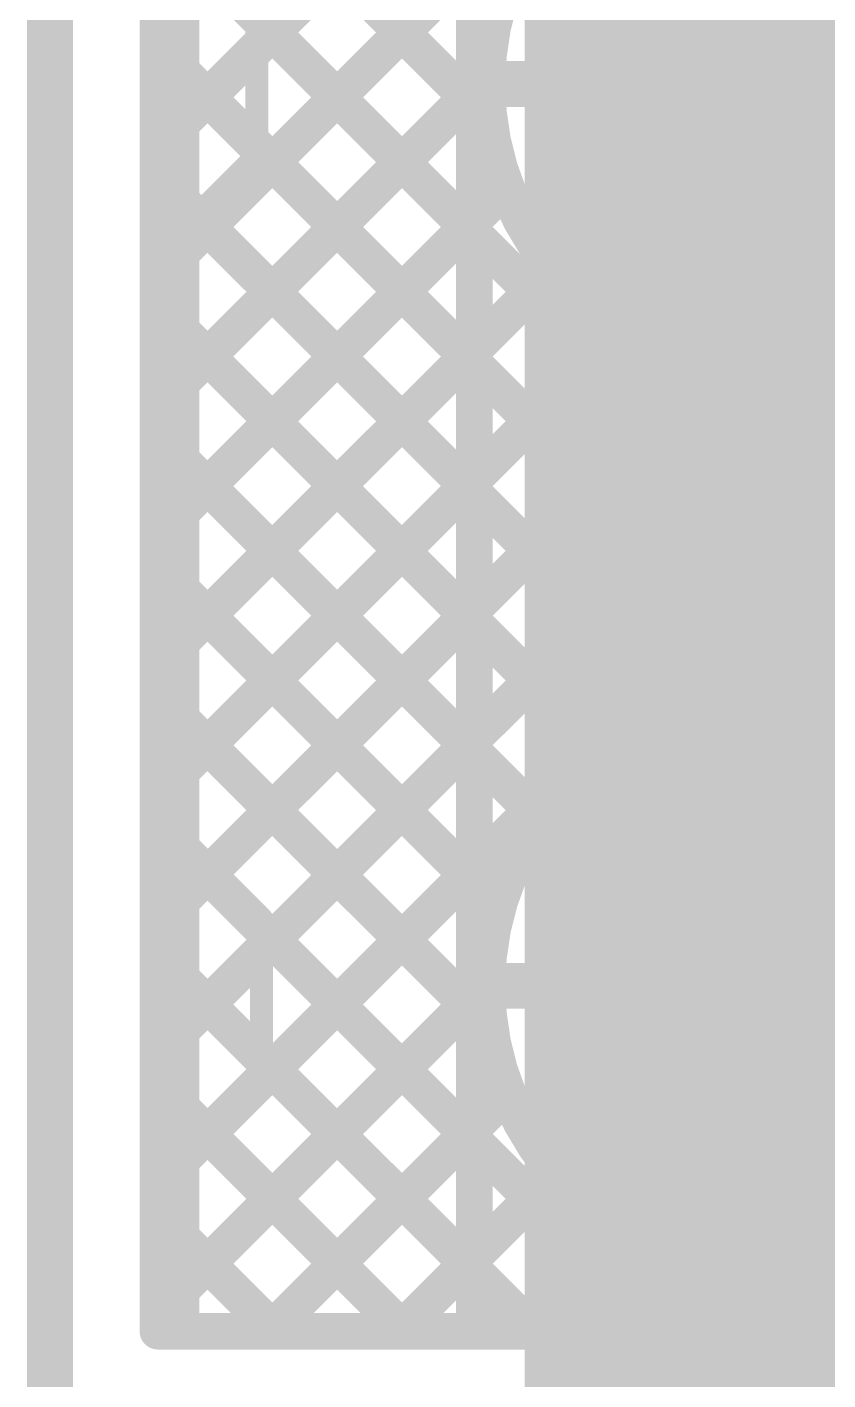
# Model space of a CAD drawing. Header units: millimetres. Extents: x 0.84 to 3.69, y 1.83 to 3.72.
# Drawn here: x 0.8375 to 1.0122, y 2.2374 to 2.5326 of the extents above; entities that cross this region are included whole.
import ezdxf

# ---------------------------------------------------------------- set-up
doc = ezdxf.new("R2010")
doc.units = ezdxf.units.MM
doc.header["$MEASUREMENT"] = 0
for name, color, linetype in [('BottomLayer', 5, 'Continuous'), ('BottomSolder', 6, 'Continuous'), ('Mechanical2', 216, 'Continuous'), ('MultiLayer', 9, 'Continuous'), ('PadHoleLayer', 156, 'Continuous'), ('TopLayer', 1, 'Continuous'), ('TopOverlay', 2, 'Continuous'), ('TopSolder', 216, 'Continuous')]:
    doc.layers.add(name, color=color, linetype=linetype)

# ---------------------------------------------------------------- blocks, each defined once
blk = doc.blocks.new('WJ126V_5_0_6P_56')
at = {"layer": 'BottomLayer', "const_width": 0.04921}
for points in [[(0.27067, 0, 1), (0.31988, 0, 1)], [(0.46752, 0, 1), (0.51673, 0, 1)]]:
    blk.add_lwpolyline(points, format="xyb", close=True, dxfattribs=at)
at = {"layer": 'BottomSolder', "const_width": 0.05321}
for points in [[(0.26867, 0, 1), (0.32188, 0, 1)], [(0.46552, 0, 1), (0.51873, 0, 1)]]:
    blk.add_lwpolyline(points, format="xyb", close=True, dxfattribs=at)
at = {"layer": 'MultiLayer', "const_width": 0.04921}
for points in [[(0.27067, 0, 1), (0.31988, 0, 1)], [(0.46752, 0, 1), (0.51673, 0, 1)]]:
    blk.add_lwpolyline(points, format="xyb", close=True, dxfattribs=at)
at = {"layer": 'PadHoleLayer', "const_width": 0.02559}
for points in [[(0.28248, 0, 1), (0.30807, 0, 1)], [(0.47933, 0, 1), (0.50492, 0, 1)]]:
    blk.add_lwpolyline(points, format="xyb", close=True, dxfattribs=at)
at = {"layer": 'TopLayer', "const_width": 0.04921}
for points in [[(0.27067, 0, 1), (0.31988, 0, 1)], [(0.46752, 0, 1), (0.51673, 0, 1)]]:
    blk.add_lwpolyline(points, format="xyb", close=True, dxfattribs=at)
at = {"layer": 'TopOverlay', "const_width": 0.005}
for points in [[(0.31096, -0.11343), (0.27442, -0.11343)], [(0.32973, -0.1322), (0.31096, -0.11343)], [(0.45865, -0.1312), (0.47742, -0.11243)], [(0.51396, -0.11243), (0.47742, -0.11243)], [(0.53273, -0.1312), (0.51396, -0.11243)], [(0.591, -0.15854), (0, -0.15854)]]:
    blk.add_lwpolyline(points, dxfattribs=at)
at = {"layer": 'TopOverlay', "const_width": 0.0025}
for points in [[(0.30971, -0.11343, 1), (0.31221, -0.11343, 1)], [(0.30971, -0.11343, 1), (0.31221, -0.11343, 1)], [(0.47617, -0.11243, 1), (0.47867, -0.11243, 1)], [(0.47617, -0.11243, 1), (0.47867, -0.11243, 1)], [(0.51271, -0.11243, 1), (0.51521, -0.11243, 1)], [(0.51271, -0.11243, 1), (0.51521, -0.11243, 1)], [(0.32848, -0.1322, 1), (0.33098, -0.1322, 1)], [(0.4574, -0.1312, 1), (0.4599, -0.1312, 1)], [(0.53148, -0.1312, 1), (0.53398, -0.1312, 1)]]:
    blk.add_lwpolyline(points, format="xyb", close=True, dxfattribs=at)
at = {"layer": 'TopSolder', "const_width": 0.05321}
for points in [[(0.26867, 0, 1), (0.32188, 0, 1)], [(0.46552, 0, 1), (0.51873, 0, 1)]]:
    blk.add_lwpolyline(points, format="xyb", close=True, dxfattribs=at)

msp = doc.modelspace()

# ---------------------------------------------------------------- linework, layer by layer
at = {"layer": 'BottomLayer'}
for points, const_width in [([(0.866, 3.387), (0.866, 2.248)], 0.008), ([(0.866, 2.53477), (0.97623, 2.645)], 0.008), ([(0.866, 2.50649), (1.00451, 2.645)], 0.008), ([(0.866, 2.4782), (1.0328, 2.645)], 0.008), ([(0.866, 2.58468), (0.93827, 2.51241)], 0.008), ([(1.001, 2.52022), (1.001, 2.57944)], 0.01), ([(0.866, 2.5564), (1.5544, 1.868)], 0.008), ([(0.866, 2.28021), (1.13678, 2.55099)], 0.008), ([(1.00066, 2.38659), (1.15092, 2.53685)], 0.008), ([(0.866, 2.52811), (1.0079, 2.38621)], 0.008), ([(0.866, 2.44992), (0.93781, 2.52172)], 0.008), ([(0.94179, 2.52022), (1.001, 2.52022)], 0.01), ([(1.001, 2.52022), (1.06021, 2.52022)], 0.01), ([(1.001, 2.46101), (1.001, 2.52022)], 0.01), ([(0.866, 2.49983), (0.98213, 2.3837)], 0.008), ([(0.866, 2.42164), (0.94197, 2.49761)], 0.008), ([(0.866, 2.39335), (0.95242, 2.47977)], 0.008), ([(0.866, 2.47154), (0.96337, 2.37417)], 0.008), ([(0.866, 2.36507), (0.96753, 2.4666)], 0.008), ([(0.866, 2.3085), (1.01642, 2.45892)], 0.008), ([(0.866, 2.33678), (0.98765, 2.45844)], 0.008), ([(0.99319, 2.4575), (1.58268, 1.868)], 0.008), ([(0.866, 2.44326), (0.94939, 2.35987)], 0.008), ([(0.866, 2.41498), (0.94022, 2.34075)], 0.008), ([(0.866, 2.38669), (0.93845, 2.31424)], 0.008), ([(1.001, 2.32337), (1.001, 2.38259)], 0.01), ([(0.866, 2.35841), (0.97641, 2.248)], 0.008), ([(0.866, 2.33012), (0.94812, 2.248)], 0.008), ([(0.866, 2.25193), (0.93779, 2.32372)], 0.008), ([(0.94179, 2.32337), (1.001, 2.32337)], 0.01), ([(1.001, 2.32337), (1.06021, 2.32337)], 0.01), ([(1.001, 2.26416), (1.001, 2.32337)], 0.01), ([(0.866, 2.30184), (0.91984, 2.248)], 0.008), ([(0.89035, 2.248), (0.94229, 2.29994)], 0.008), ([(0.91864, 2.248), (0.95295, 2.28231)], 0.008), ([(0.866, 2.27355), (0.89155, 2.248)], 0.008), ([(0.94692, 2.248), (0.96824, 2.26931)], 0.008), ([(0.97521, 2.248), (0.9886, 2.26139)], 0.008), ([(0.99187, 2.26082), (1.00469, 2.248)], 0.008), ([(1.00349, 2.248), (1.01798, 2.26248)], 0.008), ([(0.866, 2.248), (1.026, 2.248)], 0.008)]:
    msp.add_lwpolyline(points, dxfattribs=dict(at, const_width=const_width))
for points, const_width in [([(1.06421, 2.52022, 1), (0.93779, 2.52022, 1)], 0.008), ([(0.864, 2.53477, 1), (0.868, 2.53477, 1)], 0.004), ([(0.864, 2.52811, 1), (0.868, 2.52811, 1)], 0.004), ([(0.93581, 2.52172, 1), (0.93981, 2.52172, 1)], 0.004), ([(0.93929, 2.52022, 1), (0.94429, 2.52022, 1)], 0.005), ([(0.9985, 2.52022, 1), (1.0035, 2.52022, 1)], 0.005), ([(0.9985, 2.52022, 1), (1.0035, 2.52022, 1)], 0.005), ([(0.9985, 2.52022, 1), (1.0035, 2.52022, 1)], 0.005), ([(0.9985, 2.52022, 1), (1.0035, 2.52022, 1)], 0.005), ([(0.93579, 2.52022, 1), (0.93979, 2.52022, 1)], 0.004), ([(0.93627, 2.51241, 1), (0.94027, 2.51241, 1)], 0.004), ([(0.864, 2.50649, 1), (0.868, 2.50649, 1)], 0.004), ([(0.864, 2.49983, 1), (0.868, 2.49983, 1)], 0.004), ([(0.93997, 2.49761, 1), (0.94397, 2.49761, 1)], 0.004), ([(0.95042, 2.47977, 1), (0.95442, 2.47977, 1)], 0.004), ([(0.864, 2.4782, 1), (0.868, 2.4782, 1)], 0.004), ([(0.864, 2.47154, 1), (0.868, 2.47154, 1)], 0.004), ([(0.96553, 2.4666, 1), (0.96953, 2.4666, 1)], 0.004), ([(0.9985, 2.46101, 1), (1.0035, 2.46101, 1)], 0.005), ([(0.98565, 2.45844, 1), (0.98965, 2.45844, 1)], 0.004), ([(0.99119, 2.4575, 1), (0.99519, 2.4575, 1)], 0.004), ([(0.864, 2.44992, 1), (0.868, 2.44992, 1)], 0.004), ([(0.864, 2.44326, 1), (0.868, 2.44326, 1)], 0.004), ([(0.864, 2.42164, 1), (0.868, 2.42164, 1)], 0.004), ([(0.864, 2.41498, 1), (0.868, 2.41498, 1)], 0.004), ([(0.864, 2.39335, 1), (0.868, 2.39335, 1)], 0.004), ([(0.864, 2.38669, 1), (0.868, 2.38669, 1)], 0.004), ([(1.06421, 2.32337, 1), (0.93779, 2.32337, 1)], 0.008), ([(0.99866, 2.38659, 1), (1.00266, 2.38659, 1)], 0.004), ([(1.0059, 2.38621, 1), (1.0099, 2.38621, 1)], 0.004), ([(0.98013, 2.3837, 1), (0.98413, 2.3837, 1)], 0.004), ([(0.9985, 2.38259, 1), (1.0035, 2.38259, 1)], 0.005), ([(0.96137, 2.37417, 1), (0.96537, 2.37417, 1)], 0.004), ([(0.864, 2.36507, 1), (0.868, 2.36507, 1)], 0.004), ([(0.864, 2.35841, 1), (0.868, 2.35841, 1)], 0.004), ([(0.94739, 2.35987, 1), (0.95139, 2.35987, 1)], 0.004), ([(0.93822, 2.34075, 1), (0.94222, 2.34075, 1)], 0.004), ([(0.864, 2.33678, 1), (0.868, 2.33678, 1)], 0.004), ([(0.864, 2.33012, 1), (0.868, 2.33012, 1)], 0.004), ([(0.93579, 2.32372, 1), (0.93979, 2.32372, 1)], 0.004), ([(0.93579, 2.32337, 1), (0.93979, 2.32337, 1)], 0.004), ([(0.93929, 2.32337, 1), (0.94429, 2.32337, 1)], 0.005), ([(0.9985, 2.32337, 1), (1.0035, 2.32337, 1)], 0.005), ([(0.9985, 2.32337, 1), (1.0035, 2.32337, 1)], 0.005), ([(0.9985, 2.32337, 1), (1.0035, 2.32337, 1)], 0.005), ([(0.9985, 2.32337, 1), (1.0035, 2.32337, 1)], 0.005), ([(0.93645, 2.31424, 1), (0.94045, 2.31424, 1)], 0.004), ([(0.864, 2.3085, 1), (0.868, 2.3085, 1)], 0.004), ([(0.864, 2.30184, 1), (0.868, 2.30184, 1)], 0.004), ([(0.94029, 2.29994, 1), (0.94429, 2.29994, 1)], 0.004), ([(0.95095, 2.28231, 1), (0.95495, 2.28231, 1)], 0.004), ([(0.864, 2.28021, 1), (0.868, 2.28021, 1)], 0.004), ([(0.864, 2.27355, 1), (0.868, 2.27355, 1)], 0.004), ([(0.96624, 2.26931, 1), (0.97024, 2.26931, 1)], 0.004), ([(0.9985, 2.26416, 1), (1.0035, 2.26416, 1)], 0.005), ([(0.9866, 2.26139, 1), (0.9906, 2.26139, 1)], 0.004), ([(0.98987, 2.26082, 1), (0.99387, 2.26082, 1)], 0.004), ([(0.864, 2.25193, 1), (0.868, 2.25193, 1)], 0.004), ([(0.864, 2.248, 1), (0.868, 2.248, 1)], 0.004), ([(0.864, 2.248, 1), (0.868, 2.248, 1)], 0.004), ([(0.88835, 2.248, 1), (0.89235, 2.248, 1)], 0.004), ([(0.88955, 2.248, 1), (0.89355, 2.248, 1)], 0.004), ([(0.91664, 2.248, 1), (0.92064, 2.248, 1)], 0.004), ([(0.91784, 2.248, 1), (0.92184, 2.248, 1)], 0.004), ([(0.94492, 2.248, 1), (0.94892, 2.248, 1)], 0.004), ([(0.94612, 2.248, 1), (0.95012, 2.248, 1)], 0.004), ([(0.97321, 2.248, 1), (0.97721, 2.248, 1)], 0.004), ([(0.97441, 2.248, 1), (0.97841, 2.248, 1)], 0.004), ([(1.00149, 2.248, 1), (1.00549, 2.248, 1)], 0.004), ([(1.00269, 2.248, 1), (1.00669, 2.248, 1)], 0.004)]:
    msp.add_lwpolyline(points, format="xyb", close=True, dxfattribs=dict(at, const_width=const_width))
at = {"layer": 'Mechanical2', "const_width": 0.01}
msp.add_lwpolyline([(0.84246, 3.411), (0.84246, 2.22)], dxfattribs=at)
at = {"layer": 'TopLayer'}
for points, const_width in [([(0.871, 2.248), (0.871, 3.387)], 0.008), ([(0.935, 2.248), (0.935, 2.595)], 0.008), ([(0.871, 2.57968), (0.935, 2.51568)], 0.008), ([(0.871, 2.51149), (0.935, 2.57549)], 0.008), ([(0.871, 2.5514), (0.935, 2.4874)], 0.008), ([(0.871, 2.4832), (0.935, 2.5472)], 0.008), ([(1.001, 2.32337), (1.001, 2.52022)], 0.05), ([(0.871, 2.52311), (0.935, 2.45911)], 0.008), ([(0.94179, 2.52022), (1.001, 2.52022)], 0.01), ([(0.871, 2.45492), (0.935, 2.51892)], 0.008), ([(0.871, 2.49483), (0.935, 2.43083)], 0.008), ([(0.871, 2.42664), (0.935, 2.49064)], 0.008), ([(0.871, 2.46654), (0.935, 2.40254)], 0.008), ([(0.871, 2.39835), (0.935, 2.46235)], 0.008), ([(0.871, 2.43826), (0.935, 2.37426)], 0.008), ([(0.871, 2.37007), (0.935, 2.43407)], 0.008), ([(0.871, 2.40998), (0.935, 2.34598)], 0.008), ([(0.871, 2.34178), (0.935, 2.40578)], 0.008), ([(0.871, 2.38169), (0.935, 2.31769)], 0.008), ([(0.871, 2.3135), (0.935, 2.3775)], 0.008), ([(0.871, 2.35341), (0.935, 2.28941)], 0.008), ([(0.871, 2.28521), (0.935, 2.34921)], 0.008), ([(0.871, 2.32512), (0.935, 2.26112)], 0.008), ([(0.94179, 2.32337), (1.001, 2.32337)], 0.01), ([(0.871, 2.25693), (0.935, 2.32093)], 0.008), ([(0.871, 2.29684), (0.91984, 2.248)], 0.008), ([(0.89035, 2.248), (0.935, 2.29265)], 0.008), ([(0.871, 2.26855), (0.89155, 2.248)], 0.008), ([(0.91864, 2.248), (0.935, 2.26436)], 0.008), ([(0.871, 2.248), (0.935, 2.248)], 0.008)]:
    msp.add_lwpolyline(points, dxfattribs=dict(at, const_width=const_width))
for points, const_width in [([(0.9885, 2.52022, 1), (1.0135, 2.52022, 1)], 0.025), ([(0.869, 2.52311, 1), (0.873, 2.52311, 1)], 0.004), ([(0.93929, 2.52022, 1), (0.94429, 2.52022, 1)], 0.005), ([(0.9985, 2.52022, 1), (1.0035, 2.52022, 1)], 0.005), ([(0.933, 2.51892, 1), (0.937, 2.51892, 1)], 0.004), ([(0.933, 2.51568, 1), (0.937, 2.51568, 1)], 0.004), ([(0.869, 2.51149, 1), (0.873, 2.51149, 1)], 0.004), ([(0.869, 2.49483, 1), (0.873, 2.49483, 1)], 0.004), ([(0.933, 2.49064, 1), (0.937, 2.49064, 1)], 0.004), ([(0.933, 2.4874, 1), (0.937, 2.4874, 1)], 0.004), ([(0.869, 2.4832, 1), (0.873, 2.4832, 1)], 0.004), ([(0.869, 2.46654, 1), (0.873, 2.46654, 1)], 0.004), ([(0.933, 2.46235, 1), (0.937, 2.46235, 1)], 0.004), ([(0.933, 2.45911, 1), (0.937, 2.45911, 1)], 0.004), ([(0.869, 2.45492, 1), (0.873, 2.45492, 1)], 0.004), ([(0.869, 2.43826, 1), (0.873, 2.43826, 1)], 0.004), ([(0.933, 2.43407, 1), (0.937, 2.43407, 1)], 0.004), ([(0.933, 2.43083, 1), (0.937, 2.43083, 1)], 0.004), ([(0.869, 2.42664, 1), (0.873, 2.42664, 1)], 0.004), ([(0.869, 2.40998, 1), (0.873, 2.40998, 1)], 0.004), ([(0.933, 2.40578, 1), (0.937, 2.40578, 1)], 0.004), ([(0.933, 2.40254, 1), (0.937, 2.40254, 1)], 0.004), ([(0.869, 2.39835, 1), (0.873, 2.39835, 1)], 0.004), ([(0.869, 2.38169, 1), (0.873, 2.38169, 1)], 0.004), ([(0.933, 2.3775, 1), (0.937, 2.3775, 1)], 0.004), ([(0.933, 2.37426, 1), (0.937, 2.37426, 1)], 0.004), ([(0.869, 2.37007, 1), (0.873, 2.37007, 1)], 0.004), ([(0.869, 2.35341, 1), (0.873, 2.35341, 1)], 0.004), ([(0.933, 2.34921, 1), (0.937, 2.34921, 1)], 0.004), ([(0.933, 2.34598, 1), (0.937, 2.34598, 1)], 0.004), ([(0.9885, 2.32337, 1), (1.0135, 2.32337, 1)], 0.025), ([(0.869, 2.34178, 1), (0.873, 2.34178, 1)], 0.004), ([(0.869, 2.32512, 1), (0.873, 2.32512, 1)], 0.004), ([(0.93929, 2.32337, 1), (0.94429, 2.32337, 1)], 0.005), ([(0.9985, 2.32337, 1), (1.0035, 2.32337, 1)], 0.005), ([(0.933, 2.32093, 1), (0.937, 2.32093, 1)], 0.004), ([(0.933, 2.31769, 1), (0.937, 2.31769, 1)], 0.004), ([(0.869, 2.3135, 1), (0.873, 2.3135, 1)], 0.004), ([(0.869, 2.29684, 1), (0.873, 2.29684, 1)], 0.004), ([(0.933, 2.29265, 1), (0.937, 2.29265, 1)], 0.004), ([(0.933, 2.28941, 1), (0.937, 2.28941, 1)], 0.004), ([(0.869, 2.28521, 1), (0.873, 2.28521, 1)], 0.004), ([(0.869, 2.26855, 1), (0.873, 2.26855, 1)], 0.004), ([(0.933, 2.26436, 1), (0.937, 2.26436, 1)], 0.004), ([(0.933, 2.26112, 1), (0.937, 2.26112, 1)], 0.004), ([(0.869, 2.25693, 1), (0.873, 2.25693, 1)], 0.004), ([(0.869, 2.248, 1), (0.873, 2.248, 1)], 0.004), ([(0.869, 2.248, 1), (0.873, 2.248, 1)], 0.004), ([(0.88835, 2.248, 1), (0.89235, 2.248, 1)], 0.004), ([(0.88955, 2.248, 1), (0.89355, 2.248, 1)], 0.004), ([(0.91664, 2.248, 1), (0.92064, 2.248, 1)], 0.004), ([(0.91784, 2.248, 1), (0.92184, 2.248, 1)], 0.004), ([(0.933, 2.248, 1), (0.937, 2.248, 1)], 0.004), ([(0.933, 2.248, 1), (0.937, 2.248, 1)], 0.004)]:
    msp.add_lwpolyline(points, format="xyb", close=True, dxfattribs=dict(at, const_width=const_width))
msp.add_solid([(0.946, 2.221), (1.358, 2.221), (0.946, 2.584), (1.358, 2.584)], dxfattribs=at)

# ---------------------------------------------------------------- block references
at = {"rotation": 270}
msp.add_blockref('WJ126V_5_0_6P_56', (1.001, 2.8155), dxfattribs=at)

doc.saveas('drawing.dxf')
